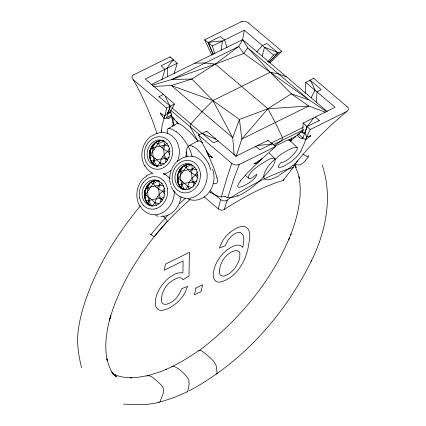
<?xml version="1.0" encoding="UTF-8"?>
<svg xmlns="http://www.w3.org/2000/svg" width="426" height="426" viewBox="0 0 426 426"><rect width="100%" height="100%" fill="white"/><g stroke="black" fill="none" stroke-linecap="round" stroke-linejoin="round"><path stroke-width="0.64" d="M217.09 373.458L216.376 366.163L214.214 361.866L210.811 358.33L203.852 352.419L200.518 350.241L199.011 350.3C188.548 357.813 177.392 364.368 165.618 369.619L166.539 369.188L160.155 371.765L146.805 376.041M253.923 163.547L254.498 163.547L254.498 163.03M171.486 116.309L173.419 124.27A21.268 16.05 3.5 0 0 173.073 125.468L172.903 126.384M302.764 132.321L303.12 123.055L335.097 107.288L305.783 82.436L313.616 78.235L346.94 106.543M151.544 205.934C139.11 200.859 144.787 179.058 158.11 180.64C144.558 178.579 138.674 201.157 151.544 205.934A13.126 11.198 -75.2 0 1 144.957 197.206M154.707 164.99A13.126 11.198 -75.2 0 0 156.582 165.996C144.116 160.975 149.814 139.126 163.131 140.724C148.988 138.541 143.605 162.823 157.7 166.374L156.337 165.954M184.394 189.655C171.955 184.575 177.637 162.775 190.96 164.361C177.402 162.295 171.524 184.879 184.394 189.655A13.126 11.198 -75.2 0 1 179.586 185.539M302.753 132.768L304.984 133.434L306.779 136.815L306.438 137.662M145.985 200.603L145.585 200.502L145.751 194.81L144.728 190.699L147.625 187.568L150.245 182.514L150.639 182.621M151.001 160.687L150.607 160.581L150.772 154.894L149.75 150.777L152.646 147.646L155.261 142.598L155.66 142.705M178.829 184.325L178.43 184.218L178.6 178.531L177.578 174.415L180.47 171.284L183.089 166.236L183.489 166.342M172.839 117.411L173.419 124.27M173.425 123.726L173.446 123.189M305.154 93.267L305.783 82.436M316.369 102.788L316.992 91.957L321.279 89.657L310.069 80.136L309.984 80.642M177.248 123.732L177.701 123.21L178.829 123.439L183.111 126.085L190.209 132.342L197.792 140.852L199.464 140.798L202.6 142.641M315.325 117.395L315.346 117.028L319.255 120.542L319.106 120.995M170.017 57.542L170.091 56.855L133.732 74.784M221.275 50.156L222.377 41.024A77.766 50.71 12 0 0 208.154 42.589L208.633 43.745M215.78 139.552L215.854 139.025A77.761 50.71 12 0 1 202.201 133.322L202.366 133.705M173.238 60.274L173.323 59.768L161.092 65.796L164.995 69.316L161.896 79.779M307.631 94.694L307.71 94.194M248.587 23.004L281.911 51.306L273.583 55.082L244.332 30.193L242.596 39.645M170.091 56.855L177.227 63.282L145.25 79.05L174.564 103.907L166.731 108.103L165.054 115.052M313.467 78.906L313.616 78.235M262.16 56.264L264.487 47.313A77.761 50.71 12 0 1 278.141 53.016L277.214 53.958M235.882 156.63L236.009 156.145L267.986 140.378L275.67 146.539L260.504 160.059M290.372 140.607L291.698 137.848M170.933 114.834L171.343 115.18L166.598 117.736L168.43 111.74M290.319 140.804L290.175 141.187M177.227 63.282L174.122 73.751M164.809 115.899L167.812 112.996L171.103 112.927L171.358 115.324M164.825 115.845L164.585 116.655M164.436 117.145L164.585 116.639M164.239 117.794L164.457 117.065M171.034 170.634C169.489 175.113 169.213 180.044 170.506 184.618M164.266 117.704L162.077 125.372L161.534 130.319M168.025 112.996L169.117 109.668M211.797 157.167L211.956 156.677M227.191 200.247L224.23 209.512A134.435 39.922 -39.2 0 1 283.237 180.416M236.292 156.086L241.814 139.036L267.885 108.752L291.331 93.837L309.185 99.982L326.907 111.798M152.236 146.225L151.837 146.118L152.652 147.636C152.891 154.095 152.338 161.332 157.3 166.268L159.995 162.727L161.278 158.802L164.196 154.468L167.572 151.475L169.585 148.184M147.215 186.146L146.816 186.04L147.63 187.557C147.87 194.016 147.316 201.248 152.279 206.189L154.973 202.643L156.257 198.724L159.18 194.389L162.551 191.396L164.564 188.106M180.065 169.862L179.665 169.756L180.48 171.273C180.72 177.733 180.161 184.964 185.129 189.905L187.818 186.364L189.107 182.44L192.025 178.105L195.401 175.113L197.414 171.822M168.408 111.82L168.84 110.499M306.96 126.767L306.725 127.475M306.874 127.028L307.024 126.575A77.766 50.71 12 0 0 313.131 118.114L312.817 118.694M306.832 127.15L306.294 128.78M306.64 127.731L306.15 129.2M158.914 97.133L159.063 96.681L163.35 94.386L163.11 94.844M169.255 109.253L169.83 107.544M169.01 109.999L170.278 106.202A77.761 50.71 12 0 1 165.405 96.169L165.453 96.803M169.953 107.166L170.278 106.202L159.063 96.681M306.262 128.876L305.181 132.001M305.943 129.813L306.134 129.254M305.628 130.734L305.751 130.367M305.309 131.639L305.437 131.277M257.789 145.825L257.97 145.319A77.766 50.71 12 0 0 272.219 143.732M305.293 131.693L304.691 133.354M206.935 152.082L206.402 150.958L206.669 150.213M305.144 132.108L302.859 138.029L298.535 134.131L299.435 133.684M304.239 143.514L306.459 137.614M304.073 143.961L300.889 151.076M149.718 155.959L149.318 155.852L150.772 154.894L154.926 158.222L153.818 161.135L153.408 164.234L153.807 164.34M144.696 195.88L144.297 195.774L145.751 194.81L149.904 198.138L148.796 201.051L148.386 204.155L148.786 204.262M177.546 179.596L177.147 179.49L178.6 178.531L182.754 181.859L181.641 184.772L181.231 187.871L181.63 187.978M305.825 139.238L306.07 138.604M198.607 351.077C237.229 321.838 270.004 283.327 289.217 238.448L288.855 239.343L291.033 233.949L290.654 234.891C297.652 216.52 302.614 196.386 299.004 176.705L299.308 178.222L297.753 172.306L294.265 164.468M306.14 138.423L306.331 137.939M150.772 154.894C153.03 149.76 157.604 146.001 159.494 140.75L159.894 140.857M145.751 194.81C148.008 189.682 152.583 185.922 154.473 180.667L154.872 180.773M178.6 178.531C180.858 173.398 185.432 169.639 187.323 164.388L187.722 164.495M306.523 137.454L310.256 129.483L346.61 111.553A5.426 3.488 11 0 0 346.961 106.537M169.015 117.661L168.744 118.284L164.09 118.284M305.804 139.43A42.728 10.336 -35.3 0 1 308.073 137.816L310.432 135.963A83.453 54.065 16.2 0 0 310.65 135.575M189.181 390.86C242.57 362.196 284.946 314.67 311.544 260.574M311.337 261.031C325.869 231.648 333.036 196.918 322.216 165.107M160.117 401.548L163.233 393.416L163.589 389.513L162.823 387.202L161.715 385.546L156.395 380.386L151.656 376.749L148.488 375.503L137.092 377.452L130.415 377.809L131.932 377.798C125.489 377.777 118.945 376.738 113.082 373.964M311.15 97.879L314.942 90.168M171.774 168.765L174.862 163.706L177.786 160.719M297.518 160.81L295.942 163.222L293.951 165.245L306.14 150.671L318.701 137.167L332.158 124.147L346.61 111.553M303.099 137.571L302.859 138.029M304.984 133.434L305.218 132.987M174.383 104.248L173.771 105.392M290.287 141.134L291.964 140.063M173.643 105.621L173.441 106.005M173.291 106.271L172.999 106.804M172.855 107.07L170.863 110.403M170.879 110.568L169.484 112.975L168.11 112.996M300.208 152.204C297.63 156.331 293.999 159.691 289.994 162.402C286.453 164.26 282.363 168.222 278.253 167.237C278.577 164.628 280.771 161.694 283.503 162.141C287.912 160.304 291.325 156.725 294.558 153.317C306.012 138.461 277.784 155.234 276.575 158.206C264.44 166.332 254.189 188.974 279.014 175.746M239.455 182.163C232.032 193.771 251.063 182.333 253.076 179.772C255.547 177.567 260.105 171.023 253.433 176.87C252.096 178.499 247.021 179.831 248.454 176.199C251.17 170.586 256.809 167.141 261.74 163.637C265.728 161.805 270.585 156.763 275.148 158.797C275.489 165.181 269.291 170.027 265.712 174.756C257.565 183.313 248.411 191.349 237.527 196.2M255.222 147.146L255.76 146.411L259.961 149.782L272.193 143.748L271.884 144.063M267.587 140.931L267.986 140.378M292.832 167.881L283.231 180.422A4.761 2.119 22.6 0 0 283.908 179.33M240.386 180.906L247.277 173.062L258.284 162.152M307.966 157.295L308.062 157.178A2.46 2.151 -56.2 0 0 308.653 155.421M140.26 205.976C119.541 231.313 101.415 259.12 89.428 289.691C84.63 302.039 80.557 314.755 78.613 327.892C76.339 341.253 78.347 354.805 81.611 367.819M171.774 367.02L172.621 366.296A4.787 2.796 63.8 0 1 173.281 366.147C179.415 368.437 184.724 373.629 188.425 378.996A4.771 2.79 63.8 0 1 188.83 380.051L189.155 383.996L188.042 390.317A55.231 32.264 63.8 0 1 187.813 391.217A1.89 1.108 63.8 0 1 187.642 391.579L187.12 391.808M149.718 233.789L154.239 236.771C165.08 223.362 177.04 210.849 190.113 199.597M307.535 157.833C304.739 161.491 299.952 167.706 294.851 163.797M197.77 140.878L197.605 141.166A32.988 5.346 45.5 0 0 197.589 141.23M273.583 55.082L267.842 61.573M256.633 52.052L262.373 45.561L266.932 43.495L278.141 53.016L275.659 55.524M289.036 140.282L289.275 139.861L288.78 139.781L285.846 140.825L275.074 146.294M276.282 54.901L276.905 54.272M275.984 55.199L273.79 57.403M274.727 56.466L274.099 57.089M275.036 56.152L275.35 55.838M273.476 57.712L272.853 58.33M273.875 57.313L268.955 62.175M272.235 58.942L272.544 58.639M155.261 142.598L158.35 143.642L160.197 146.256L161.971 147.769L164.527 145.234L167.327 143.221M271.618 59.555L271.926 59.251M150.245 182.514L153.328 183.563L155.176 186.178L156.949 187.685L159.505 185.156L162.306 183.143M183.089 166.236L186.178 167.28L188.026 169.894L189.799 171.406L194.687 167.194M271 60.167L271.309 59.858M270.068 61.083L270.691 60.471M268.827 62.302L269.136 61.999M269.45 61.695L269.759 61.387M162.418 116.074L160.693 113.891L160.985 113.38M281.911 51.306L269.786 62.941M257.426 162.966L257.709 162.695M257.874 162.54L258.619 161.832M258.571 161.88L259.146 161.332M259.37 161.124L260.126 160.416M258.992 161.475L259.727 160.788M260.014 160.517L260.6 159.968M144.936 176.998C136.666 183.915 134.27 196.945 139.941 206.2M177.807 122.677L175.395 124.488L172.674 125.803M297.524 135.042L297.992 134.973M295.995 136.405L295.234 137.076M295.053 137.231L290.468 140.926M229.364 232.958C233.847 229.438 239.529 225.391 245.52 226.765C252.368 230.791 249.088 240.653 248.289 246.963C245.472 261.921 236.185 277.933 220.593 282.017A19.825 9.58 -49.7 0 1 218.085 282.06A19.239 9.297 -49.7 0 1 216.046 281.357L214.544 279.893L213.591 277.693A25.81 12.471 -49.7 0 1 213.24 274.962C213.847 262.863 222.218 251.697 232.889 246.366A19.873 9.606 -49.7 0 1 236.158 245.307C238.533 244.742 241.441 245.254 242.745 247.527C243.422 242.831 245.711 235.36 240.402 232.532A12.658 6.118 -49.7 0 0 236.158 233.144A14.037 6.784 -49.7 0 0 234.982 233.72L233.203 234.817A10.826 5.234 -49.7 0 0 230.679 236.962L227.793 240.509L225.242 245.695L219.315 248.065L222.787 240.615A17.221 8.323 -49.7 0 1 229.332 232.995M151.486 135.899C142.05 142.428 138.929 156.464 144.957 166.284M274.243 145.873L281.82 140.5L282.443 137.577L275.303 122.523L267.885 108.752L215.322 64.108L205.22 62.989L194.842 63.165M254.498 163.547L261.479 159.154L261.452 158.365M192.659 146.336C186.231 143.067 185.576 152.391 187.158 156.379M174.442 125.042L167.631 129.062A13.227 4.388 52.9 0 0 167.205 131.629M146.464 175.816L148.072 174.798M300.697 132.182L303.126 130.75M188.409 146.129L197.968 140.713M288.631 140.133L298.44 134.579M158.35 143.642L164.298 140.958M153.328 183.563L158.877 180.773L159.505 185.156L158.728 189.192L159.18 194.389L160.682 198.644L160.804 201.871M186.178 167.28L191.727 164.489L192.355 168.872L191.572 172.908L192.025 178.105L193.526 182.36L193.681 186.231M211.844 55.204L204.677 39.804L241.036 21.875M204.677 39.804L212.356 45.96L244.332 30.193M151.182 84.689L242.628 39.602L327.211 111.447M271.234 143.104L303.094 127.395M307.024 126.575L319.255 120.542M273.561 144.568L303.647 129.733M275.67 146.539L239.311 164.463L233.698 179.08L227.67 197.936L224.944 196.184M187.562 391.67L173.281 397.868L160.671 401.856M168.11 128.652L169.218 128.391M206.514 151.193L198.431 135.031L206.764 131.256L236.009 156.145M150.607 160.581L153.818 161.135C158.408 157.796 164.42 160.006 169.149 157.295M178.43 184.218L181.641 184.772C186.237 181.433 192.243 183.638 196.977 180.933M145.585 200.502L148.796 201.051C153.387 197.717 159.399 199.922 164.127 197.217M225.05 196.381L221.334 196.988L227.058 177.525L231.755 163.339L198.431 135.031M152.114 85.243L171.731 79.502L215.322 64.108L243.768 53.436L247.794 47.834L242.628 39.602L238.709 46.482L215.322 64.108L191.881 79.023L171.337 85.53L153.616 86.403M160.101 401.537A1.688 1.23 76.4 0 1 159.186 402.245C147.513 405.43 135.356 404.727 123.418 404.088M306.779 136.815L310.336 136.176M151.837 146.118L152.646 147.646L164.527 145.234L168.776 146.15M179.665 169.756L180.47 171.284L192.355 168.872L196.599 169.788M146.816 186.04L147.625 187.568L159.505 185.156L163.754 186.066M254.855 163.531L255.909 163.472M256.857 163.509L255.866 163.557A42.728 9.468 -36.9 0 1 256.814 163.547M161.971 147.769L163.749 149.276L167.572 151.475L170.033 151.358M189.799 171.406L191.572 172.908L195.401 175.113L197.861 174.995M156.949 187.685L158.728 189.192L162.551 191.396L165.011 191.274M309.84 135.974L310.432 135.963L310.234 135.548M158.456 402.187L159.18 402.224M162.902 140.66L163.898 140.852L164.527 145.234L163.749 149.276L164.196 154.468L165.698 158.722L165.852 162.594M190.726 164.298L191.727 164.489M157.881 180.581L158.877 180.773M216.115 373.756L216.648 373.89A1.688 0.676 54.3 0 0 217.074 373.442M149.75 150.777L150.149 150.884M177.578 174.415L177.977 174.522M164.329 174.058L165.187 174.287M144.728 190.699L145.128 190.8M305.767 139.393L299.627 137.784L299.318 137.071M304.478 133.295L300.618 132.225L297.407 135.149A14.686 4.808 53.7 0 0 299.563 137.822M154.926 158.222L159.995 162.727L164.154 163.983M182.754 181.859L187.818 186.364L191.977 187.621M149.904 198.138L154.973 202.643L159.132 203.905M212.244 157.322L210.194 156.656A42.6 13.552 52.2 0 0 208.942 156.401M161.097 113.875L160.639 113.715M286.426 76.808L278.487 73.906L270.276 72.292L247.794 47.834L309.185 99.982L243.768 53.436L238.709 46.482L171.731 79.502L191.881 79.023L212.931 100.568L239.444 119.424L241.814 139.036L308.791 106.01L325.331 112.182M217.633 196.141L214.225 194.629L210.582 192.355M209.709 156.667L208.916 156.358M160.693 113.891L164.873 115.68M213.634 183.297C216.514 185.225 218.581 181.471 217.276 178.856M171.012 116.122L171.358 116.271M113.167 374.001L115.324 374.986L112.491 373.261M165.693 158.733L167.791 160.027L162.737 156.64M193.521 182.371L195.614 183.665L190.566 180.273M160.671 198.649L162.769 199.948L157.716 196.556M113.694 374.369L116.602 376.84L112.198 373.091M202.201 133.322L213.415 142.843L217.974 140.782L218.139 141.416M171.726 107.682L201.929 133.338M170.597 110.174L199.799 134.978M133.668 74.731A5.426 3.584 13.1 0 0 133.386 79.806L166.731 108.103M210.428 190.896L220.609 199.549L218.314 208.905L204.049 196.785M303.12 123.055L310.256 129.483M245.067 175.017L248.427 178.212M269.259 153.142L274.706 158.36M289.275 139.861L297.465 147.779M162.785 215.631C164.415 217.377 166.097 219.134 167.418 221.115C141.698 249.684 119.749 283.189 109.344 320.634L110.813 315.394C106.628 329.878 104.088 345.364 107.182 360.316L106.878 358.814L108.518 364.656L110.781 369.944L113.646 374.64L111.745 371.882L115.174 375.934L112.613 373.432M163.451 180.544L161.305 178.718A16.502 14.074 -75.2 0 0 152.737 176.779A15.81 13.483 -75.2 0 0 150.671 177.253A16.678 14.223 -75.2 0 0 143.408 182.349M171.934 116.586L174.671 119.472M176.492 121.394L177.855 122.837M170.853 115.755L178.542 123.971M180.48 171.284L181.987 172.988M152.652 147.646L154.159 149.35M147.63 187.562L149.137 189.266M169.798 111.42L171.05 112.863M206.402 150.958L211.536 157.077M182.104 137.369C186.71 142.96 190.454 149.451 192.105 156.555M195.401 175.113L197.723 178.036M167.572 151.475L169.899 154.398M162.551 191.396L164.489 193.83M172.77 122.901L173.393 123.684M294.233 164.452L296.278 167.413L294.536 164.777M173.84 191.466L171.108 186.481M206.37 159.947L208.751 163.994M133.402 79.795C142.982 96.904 150.916 114.929 156.997 133.567M198.106 141.432L190.236 126.852L190.853 123.929L202.03 111.607L212.931 100.568L270.276 72.292L291.331 93.837L308.791 106.01L267.885 108.752L239.444 119.424L232.729 137.678L234.172 155.272M206.887 151.975L207.553 153.403M187.818 186.364L189.282 189.49M159.995 162.727L161.214 165.331M154.973 202.643L156.438 205.769M207.521 153.328L207.76 153.845M207.675 153.669L208.165 154.729M207.835 154.004L207.989 154.34M208.144 154.681L208.607 155.687M208.303 155.016L208.458 155.352M208.57 155.607L214.161 168.685L216.994 177.424M213.24 54.374L212.904 53.623M213.005 53.841L212.073 51.738M212.574 52.867L212.739 53.245M212.409 52.494L210.268 47.579M211.743 50.987L211.908 51.365M211.418 50.236L211.578 50.609M211.253 49.858L208.154 42.589L220.386 36.561L224.587 39.932L227.063 47.648M209.938 46.812L210.103 47.195M209.608 46.045L209.773 46.429M209.283 45.278L209.448 45.662M209.123 44.895L208.799 44.128M166.598 117.736L166.422 117.214M167.615 112.416L167.812 112.996M214.896 53.878L212.356 45.96M167.775 133.876L167.248 131.671M206.764 131.256L206.924 131.895M171.422 115.808L171.486 116.33A14.553 3.328 -38.4 0 1 168.717 118.353M161.704 132.571L161.592 131.559M210.172 168.132L210.22 169.926A18.531 6.592 50.4 0 1 210.172 170.235M171.438 115.973L171.343 115.18M167.711 76.568L167.205 68.224A77.766 50.71 12 0 1 173.318 59.768M240.967 21.822A5.426 3.584 13 0 1 248.608 22.993M161.443 131.41A35.725 11.731 55.5 0 1 161.406 130.18M176.273 131.677A15.208 4.952 51.2 0 1 182.163 137.289M169.282 128.482A19.58 6.273 51.1 0 1 176.375 132.049M310.064 80.2A77.766 50.71 12 0 1 314.936 90.237M301.155 150.905A35.725 8.105 -40.1 0 1 300.5 152.029M293.461 164.894A34.474 9.319 -38.9 0 1 279.302 175.065M216.829 177.312A35.725 13.696 49.5 0 1 217.127 178.75M239.71 182.062A35.725 10.474 -34.7 0 1 240.647 180.816M239.279 164.436A5.426 3.488 11 0 1 231.739 163.35M237.974 195.587A34.474 9.867 -37.6 0 1 228.086 197.563M221.259 196.855A37.903 14.479 52.6 0 1 217.548 195.955M210.625 192.579A26.444 10.48 54.1 0 1 209.885 192.03M192.584 146.182A15.208 4.926 51.4 0 1 198.17 150.266M198.186 150.602A19.58 6.273 51.1 0 1 206.205 159.952M208.697 163.967A13.227 4.627 50.9 0 1 210.13 168.1M254.53 163.653A83.453 57.835 12.5 0 1 253.875 163.68M212.483 157.285A83.448 57.606 12.4 0 1 211.844 157.072M160.693 113.71A83.448 54.677 8.1 0 1 160.41 112.815M162.365 116.101A42.6 14.26 50.4 0 1 164.037 118.3M227.282 199.853A152.79 45.236 -39.1 0 1 293.083 167.578M227.25 200.337A5.298 4.244 -7.3 0 1 220.684 199.501M293.077 165.501A5.298 2.38 22.4 0 1 292.854 167.892M224.284 209.597A4.761 3.829 -7.9 0 1 218.378 208.862M290.319 139.142A17.391 1.784 43.6 0 1 290.899 139.739M289.376 139.488A9.899 1.012 43.6 0 1 290.612 140.884M150.9 234.673A152.859 73.826 -49.6 0 1 168.105 215.045M179.554 203.644A152.859 73.826 -49.6 0 1 185.427 198.244M303.227 154.42A152.859 73.826 -49.6 0 1 308.11 157.167M163.233 173.563A21.332 18.196 -75.2 0 1 170.022 178.75M174.314 190.933A21.332 18.196 -75.2 0 1 161.225 213.272A21.332 18.196 -75.2 0 1 140.106 205.817M145.442 177.168A21.332 18.196 -75.2 0 1 146.981 175.943M148.637 174.862A21.332 18.196 -75.2 0 1 152.226 173.249M152.002 136.022A21.332 18.196 -75.2 0 1 173.627 137.231A21.332 18.196 -75.2 0 1 177.466 161.454M171.955 169.543A21.332 18.196 -75.2 0 1 163.366 174.325M153.078 173.425A21.332 18.196 -75.2 0 1 144.829 165.325M178.499 183.388A13.126 11.198 -75.2 0 1 177.807 180.922M177.578 178.276A13.126 11.198 -75.2 0 1 177.828 175.618M178.51 173.11A13.126 11.198 -75.2 0 1 179.543 170.874M180.832 168.957A13.126 11.198 -75.2 0 1 182.466 167.237M184.431 165.815A13.126 11.198 -75.2 0 1 191.279 164.425M212.537 169.244A21.332 18.196 -75.2 0 1 208.628 192.845A21.332 18.196 -75.2 0 1 188.297 199.102M178.292 160.89A21.332 18.196 -75.2 0 1 203.916 163.935A21.332 18.196 -75.2 0 1 199.23 193.686A21.332 18.196 -75.2 0 1 173.606 190.635M198.058 184.586A15.735 13.424 -75.2 0 1 196.301 187.195A16.673 14.223 -75.2 0 1 189.032 192.286A15.741 13.424 -75.2 0 1 186.274 192.85A16.667 14.218 -75.2 0 1 178.403 190.816A15.762 13.446 -75.2 0 1 176.252 189.006A16.667 14.218 -75.2 0 1 172.381 181.039A15.741 13.424 -75.2 0 1 172.104 177.908A16.673 14.223 -75.2 0 1 174.5 168.68A15.735 13.424 -75.2 0 1 176.252 166.065A16.678 14.223 -75.2 0 1 183.515 160.98A15.81 13.483 -75.2 0 1 185.582 160.49A16.502 14.074 -75.2 0 1 194.149 162.444L196.295 164.26A16.502 14.074 -75.2 0 1 200.172 172.221A15.81 13.483 -75.2 0 1 200.433 174.559M200.428 174.559A16.63 14.186 -75.2 0 1 198.047 184.58M144.728 194.56A13.126 11.198 -75.2 0 1 144.978 191.902M145.665 189.389A13.126 11.198 -75.2 0 1 146.693 187.158M147.987 185.241A13.126 11.198 -75.2 0 1 158.429 180.709M181.023 196.546A21.332 18.196 -75.2 0 1 160.778 216.514M158.328 216.238A21.332 18.196 -75.2 0 1 155.453 215.38M163.493 180.587A16.502 14.074 -75.2 0 1 167.37 188.542M143.408 182.344A15.735 13.424 -75.2 0 0 141.645 184.959A16.673 14.223 -75.2 0 0 139.259 194.192A15.741 13.424 -75.2 0 0 139.526 197.323M143.413 205.279A16.667 14.218 -75.2 0 1 139.531 197.323M143.408 205.284A15.762 13.446 -75.2 0 0 145.548 207.105A16.667 14.218 -75.2 0 0 153.429 209.129A15.741 13.424 -75.2 0 0 156.188 208.575M156.188 208.57A16.673 14.223 -75.2 0 0 163.446 203.474A15.735 13.424 -75.2 0 0 165.208 200.864A16.63 14.186 -75.2 0 0 167.583 190.843A15.81 13.483 -75.2 0 0 167.333 188.5M153.136 163.653A13.126 11.198 -75.2 0 1 151.757 161.907M150.671 159.755A13.126 11.198 -75.2 0 1 149.979 157.285M149.75 154.638A13.126 11.198 -75.2 0 1 150 151.981M150.682 149.473A13.126 11.198 -75.2 0 1 151.715 147.236M153.009 145.319A13.126 11.198 -75.2 0 1 154.643 143.599M156.608 142.177A13.126 11.198 -75.2 0 1 158.818 141.187M161.145 140.713A13.126 11.198 -75.2 0 1 163.451 140.793M186.119 151.747A21.332 18.196 -75.2 0 1 185.976 157.162M146.666 145.037A15.735 13.424 -75.2 0 1 148.429 142.428A16.678 14.223 -75.2 0 1 155.692 137.342A15.81 13.483 -75.2 0 1 157.753 136.852A16.502 14.074 -75.2 0 1 166.321 138.807L168.472 140.623A16.502 14.074 -75.2 0 1 172.344 148.583A15.81 13.483 -75.2 0 1 172.61 150.921A16.63 14.186 -75.2 0 1 170.224 160.943A15.735 13.424 -75.2 0 1 168.472 163.557A16.673 14.223 -75.2 0 1 161.209 168.648A15.741 13.424 -75.2 0 1 158.451 169.213A16.667 14.218 -75.2 0 1 150.575 167.184A15.762 13.446 -75.2 0 1 148.429 165.368A16.667 14.218 -75.2 0 1 144.552 157.407A15.741 13.424 -75.2 0 1 144.276 154.271A16.673 14.223 -75.2 0 1 146.672 145.042M161.273 299.127L161.683 301.97A14.937 7.221 -49.7 0 0 162.775 303.541L164.074 304.239A13.052 6.305 -49.7 0 0 166.129 304.361L169.814 303.131L173.52 300.761A11.949 5.772 -49.7 0 0 176.433 297.976L179.58 293.487L181.657 288.727L187.584 286.357L184.836 292.891A19.303 9.329 -49.7 0 1 181.753 297.556A20.272 9.798 -49.7 0 1 180.533 299.063A19.431 9.388 -49.7 0 1 176.486 303.174L170.379 307.492A30.523 14.75 -49.7 0 1 167.711 308.839L162.45 310.389A20.059 9.691 -49.7 0 1 159.691 310.181L158.014 309.377L156.443 307.684A24.367 11.774 -49.7 0 1 155.336 304.43C154.872 299.537 156.502 294.675 158.69 290.362A20.597 9.952 -49.7 0 1 161.379 286.016L162.002 285.159A22.674 10.959 -49.7 0 1 164.015 282.662L166.113 280.409A18.93 9.148 -49.7 0 1 169.761 277.225L174.399 274.355A19.761 9.548 -49.7 0 1 178.398 272.933L180.986 272.725L182.903 273.039L183.137 260.93L164.159 270.286L165.469 264.115L189.4 252.32L188.974 276.005L183.02 279.77A15.176 7.333 -49.7 0 0 180.107 277.816A13.025 6.294 -49.7 0 0 177.472 278.061L173.094 280.063L169.213 282.965A12.439 6.012 -49.7 0 0 166.8 285.516A13.169 6.363 -49.7 0 0 164.74 288.386L162.402 293.328L161.273 299.127M219.289 271L219.784 274.088A13.531 6.539 -49.7 0 0 220.625 275.228L222.473 276.048A11.577 5.597 -49.7 0 0 224.449 275.91L226.307 275.26A13.462 6.507 -49.7 0 0 232.388 270.915A13.211 6.385 -49.7 0 0 235.487 267.155L237.085 264.573A19.34 9.345 -49.7 0 0 239.769 257.735L239.875 253.273A13.297 6.427 -49.7 0 0 238.778 251.462L236.877 250.626A12.908 6.236 -49.7 0 0 234.428 250.818L232.495 251.516A16.827 8.131 -49.7 0 0 230.887 252.341L228.315 254.088A11.987 5.794 -49.7 0 0 225.492 256.75L225.05 257.256A13.169 6.363 -49.7 0 0 223.778 258.864A12.812 6.193 -49.7 0 0 222.644 260.552L220.396 265.371L219.289 271M195.901 288.056L194.458 294.845L201.12 291.56L202.563 284.77L195.901 288.056M212.931 100.568L171.337 85.53L232.729 137.678L212.931 100.568M193.894 185.55A13.126 11.198 -75.2 0 0 189.74 163.967A13.126 11.198 -75.2 0 0 175.198 180.374A13.126 11.198 -75.2 0 0 193.894 185.55M161.044 201.833A13.126 11.198 -75.2 0 0 156.89 180.251A13.126 11.198 -75.2 0 0 142.353 196.658A13.126 11.198 -75.2 0 0 161.044 201.833M166.065 161.917A13.126 11.198 -75.2 0 0 161.912 140.33A13.126 11.198 -75.2 0 0 147.369 156.736A13.126 11.198 -75.2 0 0 166.065 161.917"/></g></svg>
